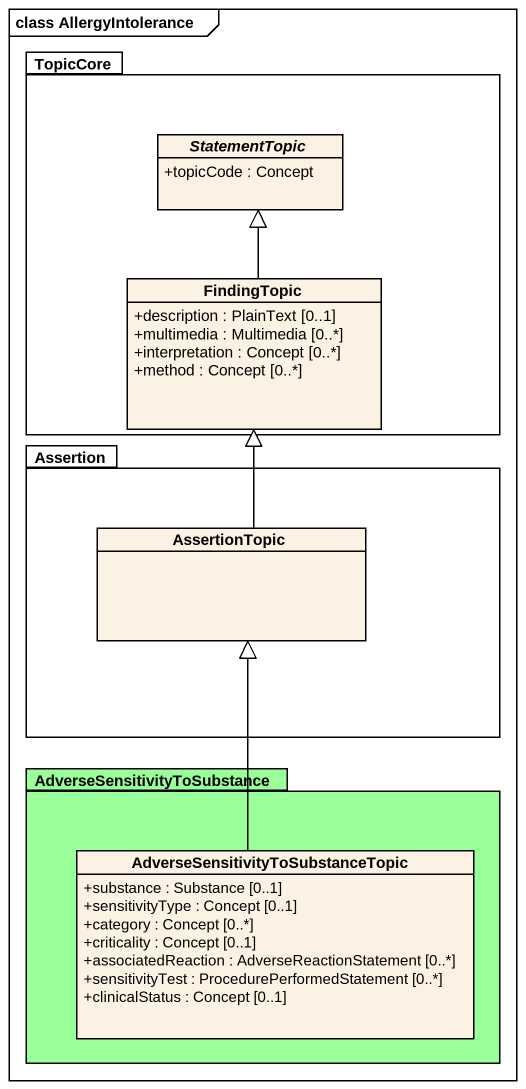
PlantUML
@startuml
mainframe class AllergyIntolerance
hide circle
hide empty members
skinparam classAttributeIconSize 0
package TopicCore {
  abstract class StatementTopic {
    +topicCode : Concept
  }
  class FindingTopic {
    +description : PlainText [0..1]
    +multimedia : Multimedia [0..*]
    +interpretation : Concept [0..*]
    +method : Concept [0..*]
  }
}
package Assertion {
  class AssertionTopic
}
package "AdverseSensitivityToSubstance" as AdverseSensitivityToSubstanc #99FF99 {
  class "AdverseSensitivityToSubstanceTopic" as AdverseSensitivityToSubstanc_2 {
    +substance : Substance [0..1]
    +sensitivityType : Concept [0..1]
    +category : Concept [0..*]
    +criticality : Concept [0..1]
    +associatedReaction : AdverseReactionStatement [0..*]
    +sensitivityTest : ProcedurePerformedStatement [0..*]
    +clinicalStatus : Concept [0..1]
  }
}
FindingTopic -up-|> StatementTopic
AssertionTopic -up-|> FindingTopic
AdverseSensitivityToSubstanc_2 -up-|> AssertionTopic
@enduml
